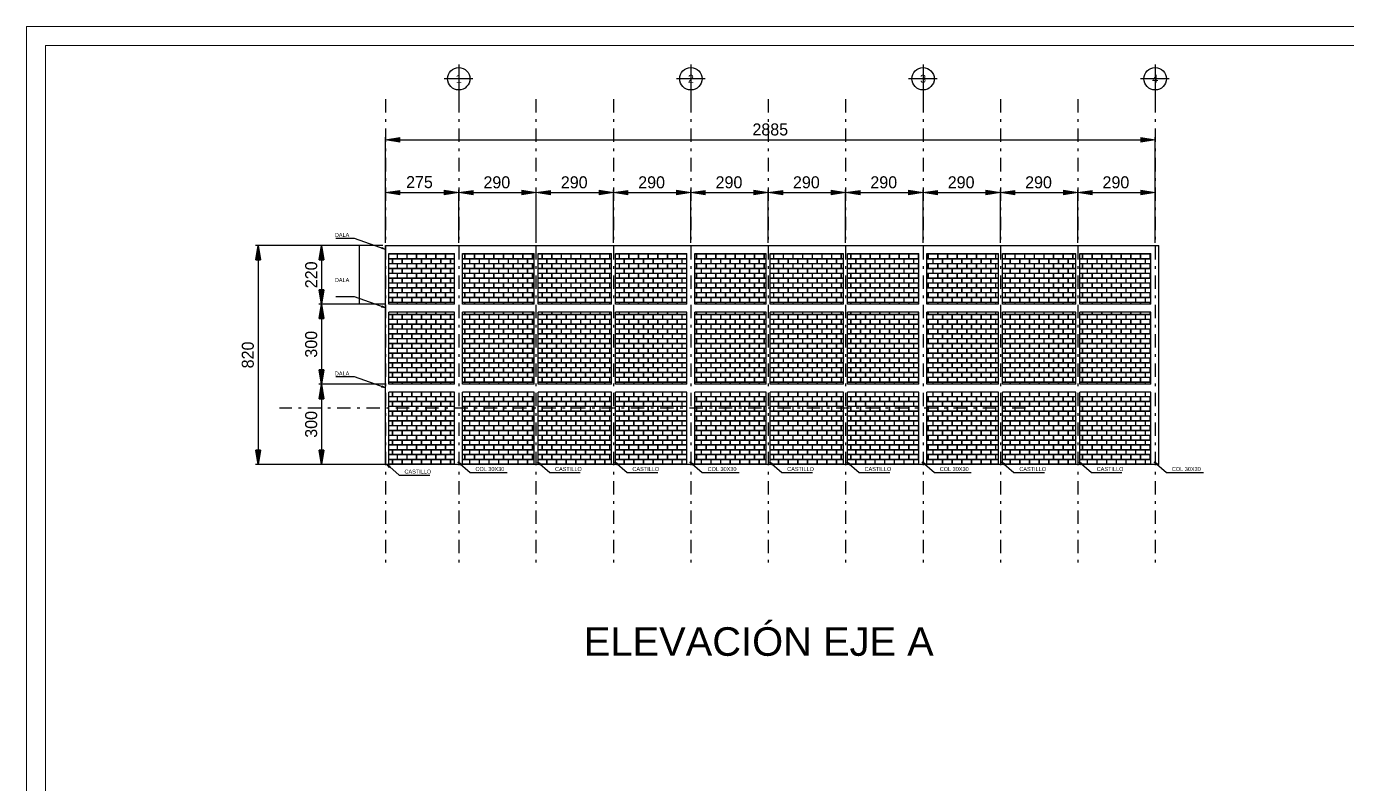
# Model space of a CAD drawing. Header units: millimetres. Extents: x 0 to 11971, y -30495 to 57.
# Drawn here: x 198.91 to 248.43, y 28.99 to 57.38 of the extents above; entities that cross this region are included whole.
import ezdxf
from ezdxf.enums import TextEntityAlignment as Align

# ---------------------------------------------------------------- set-up
doc = ezdxf.new("R2010")
doc.units = ezdxf.units.MM
doc.linetypes.add('DASHDOT', pattern=[1, 0.5, -0.25, 0, -0.25])
for name, color, linetype in [('6', 7, 'Continuous'), ('C', 11, 'Continuous'), ('EJES', 250, 'DASHDOT'), ('MEM', 7, 'Continuous'), ('Muro', 242, 'Continuous')]:
    doc.layers.add(name, color=color, linetype=linetype)
doc.styles.add('LEROY', font='stylu.ttf')
doc.styles.add('SWISS', font='SAS_____.pfb')
doc.dimstyles.new('LEROY', dxfattribs={"dimtxt": 0.15, "dimasz": 0.18, "dimexe": 0.1, "dimexo": 0.1, "dimgap": 0.05, "dimtad": 1, "dimdec": 0, "dimlfac": 100, "dimzin": 0, "dimdsep": 46, "dimtxsty": 'LEROY', "dimblk1": 'FLECHA', "dimblk2": 'FLECHA', "dimsah": 1, "dimcen": 0.2, "dimclrd": 256, "dimclre": 256, "dimclrt": 5, "dimadec": 0, "dimazin": 0, "dimtfac": 0.5, "dimtdec": 0, "dimtix": 1, "dimtofl": 0, "dimtmove": 0, "dimatfit": 3, "dimldrblk": 'FLECHA', "dimfxl": 1, "dimtolj": 1, "dimtzin": 0, "dimarcsym": 0})
doc.dimstyles.new('LEROY_CONC', dxfattribs={"dimtxt": 0.15, "dimasz": 0.15, "dimexe": 0.08, "dimexo": 0.08, "dimgap": 0.05, "dimtad": 1, "dimdec": 0, "dimlfac": 20, "dimzin": 0, "dimdsep": 46, "dimtxsty": 'LEROY', "dimblk1": 'FLECHA', "dimblk2": 'FLECHA', "dimsah": 1, "dimcen": 0.2, "dimclrd": 256, "dimclre": 256, "dimclrt": 5, "dimadec": 0, "dimazin": 0, "dimtfac": 0.5, "dimtdec": 0, "dimtix": 1, "dimtofl": 0, "dimtmove": 0, "dimatfit": 3, "dimldrblk": 'FLECHA', "dimfxl": 1, "dimtolj": 1, "dimtzin": 0, "dimarcsym": 0})
pattern_1 = [(0, (-51.21466, 82.50046), (0.180848, 0.180848), [0.35321875, -0.00847725]), (0, (-51.3955, 82.50894), (0.180848, 0.180848), [0.35321875, -0.00847725]), (90, (-51.21466, 82.50046), (-0.180848, 0.180848), [-0.18932525, 0.17237075]), (90, (-51.22314, 82.50046), (-0.180848, 0.180848), [-0.18932525, 0.17237075])]
pattern_2 = [(0, (-51.21466, 81.50046), (0.180848, 0.180848), [0.35321875, -0.00847725]), (0, (-51.3955, 81.50894), (0.180848, 0.180848), [0.35321875, -0.00847725]), (90, (-51.21466, 81.50046), (-0.180848, 0.180848), [-0.18932525, 0.17237075]), (90, (-51.22314, 81.50046), (-0.180848, 0.180848), [-0.18932525, 0.17237075])]

# ---------------------------------------------------------------- blocks, each defined once
blk = doc.blocks.new('FLECHA')
at = {"linetype": 'Continuous'}
blk.add_hatch(color=5, dxfattribs=at).paths.add_polyline_path([(0, 0), (-1, 0.162), (-1, -0.157)])
at = {"color": 5, "linetype": 'Continuous'}
blk.add_line((-1, 0.162), (-1, -0.157), dxfattribs=at)
blk.add_lwpolyline([(-1, 0.162), (0, 0), (-1, -0.157)], dxfattribs=at)
blk = doc.blocks.new('*D106')
at = {"layer": 'C', "lineweight": -2, "transparency": 16777216}
for p, q in [((238.315, 49.282), (238.315, 51.26)), ((238.855, 51.16), (240.675, 51.16)), ((241.215, 49.282), (241.215, 51.26))]:
    blk.add_line(p, q, dxfattribs=at)
at = {"layer": 'Defpoints', "color": 0, "transparency": 16777216}
for p in [(241.215, 51.16), (238.315, 49.182), (241.215, 49.182)]:
    blk.add_point(p, dxfattribs=at)
at = {"layer": 'C', "lineweight": -2, "transparency": 16777216, "xscale": 0.54, "yscale": 0.54, "zscale": 0.54, "rotation": 180}
blk.add_blockref('FLECHA', (238.315, 51.16), dxfattribs=at)
at = {"layer": 'C', "lineweight": -2, "transparency": 16777216, "xscale": 0.54, "yscale": 0.54, "zscale": 0.54}
blk.add_blockref('FLECHA', (241.215, 51.16), dxfattribs=at)
at = {"layer": 'C', "color": 7, "transparency": 16777216, "insert": (239.743, 51.544), "char_height": 0.45, "attachment_point": 5, "style": 'LEROY'}
blk.add_mtext('\\A1;290', dxfattribs=at)
blk = doc.blocks.new('*D107')
at = {"layer": 'C', "lineweight": -2, "transparency": 16777216}
for p, q in [((235.415, 49.282), (235.415, 51.26)), ((235.955, 51.16), (237.775, 51.16)), ((238.315, 49.282), (238.315, 51.26))]:
    blk.add_line(p, q, dxfattribs=at)
at = {"layer": 'Defpoints', "color": 0, "transparency": 16777216}
for p in [(238.315, 51.16), (235.415, 49.182), (238.315, 49.182)]:
    blk.add_point(p, dxfattribs=at)
at = {"layer": 'C', "lineweight": -2, "transparency": 16777216, "xscale": 0.54, "yscale": 0.54, "zscale": 0.54, "rotation": 180}
blk.add_blockref('FLECHA', (235.415, 51.16), dxfattribs=at)
at = {"layer": 'C', "lineweight": -2, "transparency": 16777216, "xscale": 0.54, "yscale": 0.54, "zscale": 0.54}
blk.add_blockref('FLECHA', (238.315, 51.16), dxfattribs=at)
at = {"layer": 'C', "color": 7, "transparency": 16777216, "insert": (236.843, 51.544), "char_height": 0.45, "attachment_point": 5, "style": 'LEROY'}
blk.add_mtext('\\A1;290', dxfattribs=at)
blk = doc.blocks.new('*D108')
at = {"layer": 'C', "lineweight": -2, "transparency": 16777216}
for p, q in [((232.515, 49.282), (232.515, 51.26)), ((233.055, 51.16), (234.875, 51.16)), ((235.415, 49.282), (235.415, 51.26))]:
    blk.add_line(p, q, dxfattribs=at)
at = {"layer": 'Defpoints', "color": 0, "transparency": 16777216}
for p in [(235.415, 51.16), (232.515, 49.182), (235.415, 49.182)]:
    blk.add_point(p, dxfattribs=at)
at = {"layer": 'C', "lineweight": -2, "transparency": 16777216, "xscale": 0.54, "yscale": 0.54, "zscale": 0.54, "rotation": 180}
blk.add_blockref('FLECHA', (232.515, 51.16), dxfattribs=at)
at = {"layer": 'C', "lineweight": -2, "transparency": 16777216, "xscale": 0.54, "yscale": 0.54, "zscale": 0.54}
blk.add_blockref('FLECHA', (235.415, 51.16), dxfattribs=at)
at = {"layer": 'C', "color": 7, "transparency": 16777216, "insert": (233.943, 51.544), "char_height": 0.45, "attachment_point": 5, "style": 'LEROY'}
blk.add_mtext('\\A1;290', dxfattribs=at)
blk = doc.blocks.new('*D109')
at = {"layer": 'C', "lineweight": -2, "transparency": 16777216}
for p, q in [((229.615, 49.282), (229.615, 51.26)), ((230.155, 51.16), (231.975, 51.16)), ((232.515, 49.282), (232.515, 51.26))]:
    blk.add_line(p, q, dxfattribs=at)
at = {"layer": 'Defpoints', "color": 0, "transparency": 16777216}
for p in [(232.515, 51.16), (229.615, 49.182), (232.515, 49.182)]:
    blk.add_point(p, dxfattribs=at)
at = {"layer": 'C', "lineweight": -2, "transparency": 16777216, "xscale": 0.54, "yscale": 0.54, "zscale": 0.54, "rotation": 180}
blk.add_blockref('FLECHA', (229.615, 51.16), dxfattribs=at)
at = {"layer": 'C', "lineweight": -2, "transparency": 16777216, "xscale": 0.54, "yscale": 0.54, "zscale": 0.54}
blk.add_blockref('FLECHA', (232.515, 51.16), dxfattribs=at)
at = {"layer": 'C', "color": 7, "transparency": 16777216, "insert": (231.043, 51.544), "char_height": 0.45, "attachment_point": 5, "style": 'LEROY'}
blk.add_mtext('\\A1;290', dxfattribs=at)
blk = doc.blocks.new('*D110')
at = {"layer": 'C', "lineweight": -2, "transparency": 16777216}
for p, q in [((226.715, 49.282), (226.715, 51.26)), ((227.255, 51.16), (229.075, 51.16)), ((229.615, 49.282), (229.615, 51.26))]:
    blk.add_line(p, q, dxfattribs=at)
at = {"layer": 'Defpoints', "color": 0, "transparency": 16777216}
for p in [(229.615, 51.16), (226.715, 49.182), (229.615, 49.182)]:
    blk.add_point(p, dxfattribs=at)
at = {"layer": 'C', "lineweight": -2, "transparency": 16777216, "xscale": 0.54, "yscale": 0.54, "zscale": 0.54, "rotation": 180}
blk.add_blockref('FLECHA', (226.715, 51.16), dxfattribs=at)
at = {"layer": 'C', "lineweight": -2, "transparency": 16777216, "xscale": 0.54, "yscale": 0.54, "zscale": 0.54}
blk.add_blockref('FLECHA', (229.615, 51.16), dxfattribs=at)
at = {"layer": 'C', "color": 7, "transparency": 16777216, "insert": (228.143, 51.544), "char_height": 0.45, "attachment_point": 5, "style": 'LEROY'}
blk.add_mtext('\\A1;290', dxfattribs=at)
blk = doc.blocks.new('*D111')
at = {"layer": 'C', "lineweight": -2, "transparency": 16777216}
for p, q in [((223.815, 49.282), (223.815, 51.26)), ((224.355, 51.16), (226.175, 51.16)), ((226.715, 49.282), (226.715, 51.26))]:
    blk.add_line(p, q, dxfattribs=at)
at = {"layer": 'Defpoints', "color": 0, "transparency": 16777216}
for p in [(226.715, 51.16), (223.815, 49.182), (226.715, 49.182)]:
    blk.add_point(p, dxfattribs=at)
at = {"layer": 'C', "lineweight": -2, "transparency": 16777216, "xscale": 0.54, "yscale": 0.54, "zscale": 0.54, "rotation": 180}
blk.add_blockref('FLECHA', (223.815, 51.16), dxfattribs=at)
at = {"layer": 'C', "lineweight": -2, "transparency": 16777216, "xscale": 0.54, "yscale": 0.54, "zscale": 0.54}
blk.add_blockref('FLECHA', (226.715, 51.16), dxfattribs=at)
at = {"layer": 'C', "color": 7, "transparency": 16777216, "insert": (225.243, 51.544), "char_height": 0.45, "attachment_point": 5, "style": 'LEROY'}
blk.add_mtext('\\A1;290', dxfattribs=at)
blk = doc.blocks.new('*D112')
at = {"layer": 'C', "lineweight": -2, "transparency": 16777216}
for p, q in [((220.915, 49.282), (220.915, 51.26)), ((221.455, 51.16), (223.275, 51.16)), ((223.815, 49.282), (223.815, 51.26))]:
    blk.add_line(p, q, dxfattribs=at)
at = {"layer": 'Defpoints', "color": 0, "transparency": 16777216}
for p in [(223.815, 51.16), (220.915, 49.182), (223.815, 49.182)]:
    blk.add_point(p, dxfattribs=at)
at = {"layer": 'C', "lineweight": -2, "transparency": 16777216, "xscale": 0.54, "yscale": 0.54, "zscale": 0.54, "rotation": 180}
blk.add_blockref('FLECHA', (220.915, 51.16), dxfattribs=at)
at = {"layer": 'C', "lineweight": -2, "transparency": 16777216, "xscale": 0.54, "yscale": 0.54, "zscale": 0.54}
blk.add_blockref('FLECHA', (223.815, 51.16), dxfattribs=at)
at = {"layer": 'C', "color": 7, "transparency": 16777216, "insert": (222.343, 51.544), "char_height": 0.45, "attachment_point": 5, "style": 'LEROY'}
blk.add_mtext('\\A1;290', dxfattribs=at)
blk = doc.blocks.new('*D113')
at = {"layer": 'C', "lineweight": -2, "transparency": 16777216}
for p, q in [((218.015, 49.282), (218.015, 51.26)), ((218.555, 51.16), (220.375, 51.16)), ((220.915, 49.282), (220.915, 51.26))]:
    blk.add_line(p, q, dxfattribs=at)
at = {"layer": 'Defpoints', "color": 0, "transparency": 16777216}
for p in [(220.915, 51.16), (218.015, 49.182), (220.915, 49.182)]:
    blk.add_point(p, dxfattribs=at)
at = {"layer": 'C', "lineweight": -2, "transparency": 16777216, "xscale": 0.54, "yscale": 0.54, "zscale": 0.54, "rotation": 180}
blk.add_blockref('FLECHA', (218.015, 51.16), dxfattribs=at)
at = {"layer": 'C', "lineweight": -2, "transparency": 16777216, "xscale": 0.54, "yscale": 0.54, "zscale": 0.54}
blk.add_blockref('FLECHA', (220.915, 51.16), dxfattribs=at)
at = {"layer": 'C', "color": 7, "transparency": 16777216, "insert": (219.443, 51.544), "char_height": 0.45, "attachment_point": 5, "style": 'LEROY'}
blk.add_mtext('\\A1;290', dxfattribs=at)
blk = doc.blocks.new('*D114')
at = {"layer": 'C', "lineweight": -2, "transparency": 16777216}
for p, q in [((215.115, 49.282), (215.115, 51.26)), ((215.655, 51.16), (217.475, 51.16)), ((218.015, 49.282), (218.015, 51.26))]:
    blk.add_line(p, q, dxfattribs=at)
at = {"layer": 'Defpoints', "color": 0, "transparency": 16777216}
for p in [(218.015, 51.16), (215.115, 49.182), (218.015, 49.182)]:
    blk.add_point(p, dxfattribs=at)
at = {"layer": 'C', "lineweight": -2, "transparency": 16777216, "xscale": 0.54, "yscale": 0.54, "zscale": 0.54, "rotation": 180}
blk.add_blockref('FLECHA', (215.115, 51.16), dxfattribs=at)
at = {"layer": 'C', "lineweight": -2, "transparency": 16777216, "xscale": 0.54, "yscale": 0.54, "zscale": 0.54}
blk.add_blockref('FLECHA', (218.015, 51.16), dxfattribs=at)
at = {"layer": 'C', "color": 7, "transparency": 16777216, "insert": (216.543, 51.544), "char_height": 0.45, "attachment_point": 5, "style": 'LEROY'}
blk.add_mtext('\\A1;290', dxfattribs=at)
blk = doc.blocks.new('*D115')
at = {"layer": 'C', "lineweight": -2, "transparency": 16777216}
for p, q in [((212.365, 49.282), (212.365, 51.26)), ((212.905, 51.16), (214.575, 51.16)), ((215.115, 49.659), (215.115, 51.26))]:
    blk.add_line(p, q, dxfattribs=at)
at = {"layer": 'Defpoints', "color": 0, "transparency": 16777216}
for p in [(215.115, 51.16), (215.115, 49.559), (212.365, 49.182)]:
    blk.add_point(p, dxfattribs=at)
at = {"layer": 'C', "lineweight": -2, "transparency": 16777216, "xscale": 0.54, "yscale": 0.54, "zscale": 0.54, "rotation": 180}
blk.add_blockref('FLECHA', (212.365, 51.16), dxfattribs=at)
at = {"layer": 'C', "lineweight": -2, "transparency": 16777216, "xscale": 0.54, "yscale": 0.54, "zscale": 0.54}
blk.add_blockref('FLECHA', (215.115, 51.16), dxfattribs=at)
at = {"layer": 'C', "color": 7, "transparency": 16777216, "insert": (213.643, 51.551), "char_height": 0.45, "attachment_point": 5, "style": 'LEROY'}
blk.add_mtext('\\A1;275', dxfattribs=at)
blk = doc.blocks.new('*D116')
at = {"layer": 'C', "lineweight": -2, "transparency": 16777216}
for p, q in [((212.365, 51.26), (212.365, 53.238)), ((212.905, 53.138), (240.675, 53.138)), ((241.215, 51.26), (241.215, 53.238))]:
    blk.add_line(p, q, dxfattribs=at)
at = {"layer": 'Defpoints', "color": 0, "transparency": 16777216}
for p in [(241.215, 53.138), (212.365, 51.16), (241.215, 51.16)]:
    blk.add_point(p, dxfattribs=at)
at = {"layer": 'C', "lineweight": -2, "transparency": 16777216, "xscale": 0.54, "yscale": 0.54, "zscale": 0.54, "rotation": 180}
blk.add_blockref('FLECHA', (212.365, 53.138), dxfattribs=at)
at = {"layer": 'C', "lineweight": -2, "transparency": 16777216, "xscale": 0.54, "yscale": 0.54, "zscale": 0.54}
blk.add_blockref('FLECHA', (241.215, 53.138), dxfattribs=at)
at = {"layer": 'C', "color": 7, "transparency": 16777216, "insert": (226.79, 53.523), "char_height": 0.45, "attachment_point": 5, "style": 'LEROY'}
blk.add_mtext('\\A1;2885', dxfattribs=at)
blk = doc.blocks.new('EJE-VERT')
at = {"color": 15, "linetype": 'Continuous'}
for p, q in [((0, 2.163), (0, 0)), ((0.883, 1.28), (-0.909, 1.28))]:
    blk.add_line(p, q, dxfattribs=at)
blk.add_circle((0, 1.28), 0.7, dxfattribs=at)
at = {"color": 242, "style": 'LEROY'}
blk.add_attdef('EJE', text='', height=0.5, dxfattribs=at).set_placement((0, 1.28), align=Align.MIDDLE)
blk = doc.blocks.new('*D117')
at = {"layer": 'C', "lineweight": -2, "transparency": 16777216}
for p, q in [((212.349, 43.982), (209.872, 43.982)), ((209.972, 43.442), (209.972, 41.522)), ((212.348, 40.982), (209.872, 40.982))]:
    blk.add_line(p, q, dxfattribs=at)
at = {"layer": 'Defpoints', "color": 0, "transparency": 16777216}
for p in [(212.449, 43.982), (209.972, 40.982), (212.448, 40.982)]:
    blk.add_point(p, dxfattribs=at)
at = {"layer": 'C', "lineweight": -2, "transparency": 16777216, "xscale": 0.54, "yscale": 0.54, "zscale": 0.54}
for p, rotation in [((209.972, 43.982), 90), ((209.972, 40.982), 270)]:
    blk.add_blockref('FLECHA', p, dxfattribs=dict(at, rotation=rotation))
at = {"layer": 'C', "color": 7, "transparency": 16777216, "insert": (209.587, 42.482), "char_height": 0.45, "attachment_point": 5, "rotation": 90, "style": 'LEROY'}
blk.add_mtext('\\A1;300', dxfattribs=at)
blk = doc.blocks.new('*D118')
at = {"layer": 'C', "lineweight": -2, "transparency": 16777216}
for p, q in [((212.349, 46.982), (209.872, 46.982)), ((209.972, 46.442), (209.972, 44.522)), ((212.348, 43.982), (209.872, 43.982))]:
    blk.add_line(p, q, dxfattribs=at)
at = {"layer": 'Defpoints', "color": 0, "transparency": 16777216}
for p in [(212.449, 46.982), (209.972, 43.982), (212.448, 43.982)]:
    blk.add_point(p, dxfattribs=at)
at = {"layer": 'C', "lineweight": -2, "transparency": 16777216, "xscale": 0.54, "yscale": 0.54, "zscale": 0.54}
for p, rotation in [((209.972, 46.982), 90), ((209.972, 43.982), 270)]:
    blk.add_blockref('FLECHA', p, dxfattribs=dict(at, rotation=rotation))
at = {"layer": 'C', "color": 7, "transparency": 16777216, "insert": (209.587, 45.482), "char_height": 0.45, "attachment_point": 5, "rotation": 90, "style": 'LEROY'}
blk.add_mtext('\\A1;300', dxfattribs=at)
blk = doc.blocks.new('*D119')
at = {"layer": 'C', "lineweight": -2, "transparency": 16777216}
for p, q in [((212.265, 49.182), (209.872, 49.182)), ((209.972, 48.642), (209.972, 47.522)), ((212.348, 46.982), (209.872, 46.982))]:
    blk.add_line(p, q, dxfattribs=at)
at = {"layer": 'Defpoints', "color": 0, "transparency": 16777216}
for p in [(212.365, 49.182), (209.972, 46.982), (212.448, 46.982)]:
    blk.add_point(p, dxfattribs=at)
at = {"layer": 'C', "lineweight": -2, "transparency": 16777216, "xscale": 0.54, "yscale": 0.54, "zscale": 0.54}
for p, rotation in [((209.972, 49.182), 90), ((209.972, 46.982), 270)]:
    blk.add_blockref('FLECHA', p, dxfattribs=dict(at, rotation=rotation))
at = {"layer": 'C', "color": 7, "transparency": 16777216, "insert": (209.589, 48.082), "char_height": 0.45, "attachment_point": 5, "rotation": 90, "style": 'LEROY'}
blk.add_mtext('\\A1;220', dxfattribs=at)
blk = doc.blocks.new('*D120')
at = {"layer": 'C', "lineweight": -2, "transparency": 16777216}
for p, q in [((209.872, 49.182), (207.496, 49.182)), ((207.596, 48.642), (207.596, 41.522)), ((209.972, 40.982), (207.496, 40.982))]:
    blk.add_line(p, q, dxfattribs=at)
at = {"layer": 'Defpoints', "color": 0, "transparency": 16777216}
for p in [(209.972, 49.182), (207.596, 40.982), (210.072, 40.982)]:
    blk.add_point(p, dxfattribs=at)
at = {"layer": 'C', "lineweight": -2, "transparency": 16777216, "xscale": 0.54, "yscale": 0.54, "zscale": 0.54}
for p, rotation in [((207.596, 49.182), 90), ((207.596, 40.982), 270)]:
    blk.add_blockref('FLECHA', p, dxfattribs=dict(at, rotation=rotation))
at = {"layer": 'C', "color": 7, "transparency": 16777216, "insert": (207.212, 45.082), "char_height": 0.45, "attachment_point": 5, "rotation": 90, "style": 'LEROY'}
blk.add_mtext('\\A1;820', dxfattribs=at)

msp = doc.modelspace()

# ---------------------------------------------------------------- hatches: boundary and pattern name
at = {"layer": 'Muro'}
h = msp.add_hatch(dxfattribs=at)
h.set_pattern_fill('AR-B816C', color=256, scale=0.00089)
h.set_pattern_definition(pattern_1)
h.paths.add_polyline_path([(212.4978, 48.8824), (212.4978, 46.9824), (214.9578, 46.9824), (214.9578, 48.8824)])
h = msp.add_hatch(dxfattribs=at)
h.set_pattern_fill('AR-B816C', color=256, scale=0.00089)
h.set_pattern_definition(pattern_1)
h.paths.add_polyline_path([(215.2578, 48.8824), (215.2578, 46.9824), (217.9404, 46.9824), (217.9404, 48.8824)])
h = msp.add_hatch(dxfattribs=at)
h.set_pattern_fill('AR-B816C', color=256, scale=0.00089)
h.set_pattern_definition(pattern_1)
h.paths.add_polyline_path([(220.8404, 48.8824), (218.0904, 48.8824), (218.0904, 46.9824), (220.8404, 46.9824)])
h = msp.add_hatch(dxfattribs=at)
h.set_pattern_fill('AR-B816C', color=256, scale=0.00089)
h.set_pattern_definition(pattern_1)
h.paths.add_polyline_path([(223.6578, 48.8824), (220.9904, 48.8824), (220.9904, 46.9824), (223.6578, 46.9824)])
h = msp.add_hatch(dxfattribs=at)
h.set_pattern_fill('AR-B816C', color=256, scale=0.00089)
h.set_pattern_definition(pattern_1)
h.paths.add_polyline_path([(226.6404, 48.8824), (223.9578, 48.8824), (223.9578, 46.9824), (226.6404, 46.9824)])
h = msp.add_hatch(dxfattribs=at)
h.set_pattern_fill('AR-B816C', color=256, scale=0.00089)
h.set_pattern_definition(pattern_1)
h.paths.add_polyline_path([(229.5404, 48.8824), (226.7904, 48.8824), (226.7904, 46.9824), (229.5404, 46.9824)])
h = msp.add_hatch(dxfattribs=at)
h.set_pattern_fill('AR-B816C', color=256, scale=0.00089)
h.set_pattern_definition(pattern_1)
h.paths.add_polyline_path([(232.3578, 48.8824), (229.6904, 48.8824), (229.6904, 46.9824), (232.3578, 46.9824)])
h = msp.add_hatch(dxfattribs=at)
h.set_pattern_fill('AR-B816C', color=256, scale=0.00089)
h.set_pattern_definition(pattern_1)
h.paths.add_polyline_path([(235.3404, 48.8824), (232.6578, 48.8824), (232.6578, 46.9824), (235.3404, 46.9824)])
h = msp.add_hatch(dxfattribs=at)
h.set_pattern_fill('AR-B816C', color=256, scale=0.00089)
h.set_pattern_definition(pattern_1)
h.paths.add_polyline_path([(238.2404, 48.8824), (235.4904, 48.8824), (235.4904, 46.9824), (238.2404, 46.9824)])
h = msp.add_hatch(dxfattribs=at)
h.set_pattern_fill('AR-B816C', color=256, scale=0.00089)
h.set_pattern_definition(pattern_1)
h.paths.add_polyline_path([(238.3904, 48.8824), (238.3904, 46.9824), (241.0578, 46.9824), (241.0578, 48.8824)])
h = msp.add_hatch(dxfattribs=at)
h.set_pattern_fill('AR-B816C', color=256, scale=0.00089)
h.set_pattern_definition(pattern_2)
h.paths.add_polyline_path([(212.4978, 43.9824), (214.9578, 43.9824), (214.9578, 46.6824), (212.4978, 46.6824)])
h = msp.add_hatch(dxfattribs=at)
h.set_pattern_fill('AR-B816C', color=256, scale=0.00089)
h.set_pattern_definition(pattern_2)
h.paths.add_polyline_path([(217.9404, 46.6824), (215.2578, 46.6824), (215.2578, 43.9824), (217.9404, 43.9824)])
h = msp.add_hatch(dxfattribs=at)
h.set_pattern_fill('AR-B816C', color=256, scale=0.00089)
h.set_pattern_definition(pattern_2)
h.paths.add_polyline_path([(220.8404, 46.6824), (218.0904, 46.6824), (218.0904, 43.9824), (220.8404, 43.9824)])
h = msp.add_hatch(dxfattribs=at)
h.set_pattern_fill('AR-B816C', color=256, scale=0.00089)
h.set_pattern_definition(pattern_2)
h.paths.add_polyline_path([(223.6578, 46.6824), (220.9904, 46.6824), (220.9904, 43.9824), (223.6578, 43.9824)])
h = msp.add_hatch(dxfattribs=at)
h.set_pattern_fill('AR-B816C', color=256, scale=0.00089)
h.set_pattern_definition(pattern_2)
h.paths.add_polyline_path([(226.6404, 43.9824), (226.6404, 46.6824), (223.9578, 46.6824), (223.9578, 43.9824)])
h = msp.add_hatch(dxfattribs=at)
h.set_pattern_fill('AR-B816C', color=256, scale=0.00089)
h.set_pattern_definition(pattern_2)
h.paths.add_polyline_path([(229.5404, 43.9824), (229.5404, 46.6824), (226.7904, 46.6824), (226.7904, 43.9824)])
h = msp.add_hatch(dxfattribs=at)
h.set_pattern_fill('AR-B816C', color=256, scale=0.00089)
h.set_pattern_definition(pattern_2)
h.paths.add_polyline_path([(229.6904, 43.9824), (232.3578, 43.9824), (232.3578, 46.6824), (229.6904, 46.6824)])
h = msp.add_hatch(dxfattribs=at)
h.set_pattern_fill('AR-B816C', color=256, scale=0.00089)
h.set_pattern_definition(pattern_2)
h.paths.add_polyline_path([(235.3404, 43.9824), (235.3404, 46.6824), (232.6578, 46.6824), (232.6578, 43.9824)])
h = msp.add_hatch(dxfattribs=at)
h.set_pattern_fill('AR-B816C', color=256, scale=0.00089)
h.set_pattern_definition(pattern_2)
h.paths.add_polyline_path([(238.2404, 43.9824), (238.2404, 46.6824), (235.4904, 46.6824), (235.4904, 43.9824)])
h = msp.add_hatch(dxfattribs=at)
h.set_pattern_fill('AR-B816C', color=256, scale=0.00089)
h.set_pattern_definition(pattern_2)
h.paths.add_polyline_path([(241.0578, 43.9824), (241.0578, 46.6824), (238.3904, 46.6824), (238.3904, 43.9824)])
h = msp.add_hatch(dxfattribs=at)
h.set_pattern_fill('AR-B816C', color=256, scale=0.00089)
h.set_pattern_definition(pattern_2)
h.paths.add_polyline_path([(212.4978, 43.6824), (212.4978, 40.9824), (214.9578, 40.9824), (214.9578, 43.6824)])
h = msp.add_hatch(dxfattribs=at)
h.set_pattern_fill('AR-B816C', color=256, scale=0.00089)
h.set_pattern_definition(pattern_2)
h.paths.add_polyline_path([(215.2578, 43.6824), (215.2578, 40.9824), (217.9404, 40.9824), (217.9404, 43.6824)])
h = msp.add_hatch(dxfattribs=at)
h.set_pattern_fill('AR-B816C', color=256, scale=0.00089)
h.set_pattern_definition(pattern_2)
h.paths.add_polyline_path([(218.0904, 43.6824), (218.0904, 40.9824), (220.8404, 40.9824), (220.8404, 43.6824)])
h = msp.add_hatch(dxfattribs=at)
h.set_pattern_fill('AR-B816C', color=256, scale=0.00089)
h.set_pattern_definition(pattern_2)
h.paths.add_polyline_path([(220.9904, 40.9824), (223.6578, 40.9824), (223.6578, 43.6824), (220.9904, 43.6824)])
h = msp.add_hatch(dxfattribs=at)
h.set_pattern_fill('AR-B816C', color=256, scale=0.00089)
h.set_pattern_definition(pattern_2)
h.paths.add_polyline_path([(226.6404, 43.6824), (223.9578, 43.6824), (223.9578, 40.9824), (226.6404, 40.9824)])
h = msp.add_hatch(dxfattribs=at)
h.set_pattern_fill('AR-B816C', color=256, scale=0.00089)
h.set_pattern_definition(pattern_2)
h.paths.add_polyline_path([(226.7904, 43.6824), (226.7904, 40.9824), (229.5404, 40.9824), (229.5404, 43.6824)])
h = msp.add_hatch(dxfattribs=at)
h.set_pattern_fill('AR-B816C', color=256, scale=0.00089)
h.set_pattern_definition(pattern_2)
h.paths.add_polyline_path([(229.6904, 40.9824), (232.3578, 40.9824), (232.3578, 43.6824), (229.6904, 43.6824)])
h = msp.add_hatch(dxfattribs=at)
h.set_pattern_fill('AR-B816C', color=256, scale=0.00089)
h.set_pattern_definition(pattern_2)
h.paths.add_polyline_path([(235.3404, 43.6824), (232.6578, 43.6824), (232.6578, 40.9824), (235.3404, 40.9824)])
h = msp.add_hatch(dxfattribs=at)
h.set_pattern_fill('AR-B816C', color=256, scale=0.00089)
h.set_pattern_definition(pattern_2)
h.paths.add_polyline_path([(235.4904, 40.9824), (238.2404, 40.9824), (238.2404, 43.6824), (235.4904, 43.6824)])
h = msp.add_hatch(dxfattribs=at)
h.set_pattern_fill('AR-B816C', color=256, scale=0.00089)
h.set_pattern_definition(pattern_2)
h.paths.add_polyline_path([(238.3904, 40.9824), (241.0578, 40.9824), (241.0578, 43.6824), (238.3904, 43.6824)])

# ---------------------------------------------------------------- linework, layer by layer
msp.add_line((211.3902, 46.9824), (211.3902, 49.1824))
at = {"layer": '6', "lineweight": 0}
for points in [[(198.914, 57.3838), (284.2738, 57.3838), (284.2738, 0), (198.914, 0)], [(199.6233, 56.6745), (283.5645, 56.6745), (283.5645, 0.7093), (199.6233, 0.7093)]]:
    msp.add_lwpolyline(points, close=True, dxfattribs=at)
at = {"layer": 'EJES'}
for p, q in [((212.3654, 54.658), (212.3654, 37.1637)), ((215.1154, 54.658), (215.1154, 37.1637)), ((218.0078, 54.658), (218.0078, 37.1637)), ((220.9154, 54.658), (220.9154, 37.1637)), ((223.8154, 54.658), (223.8154, 37.1637)), ((226.7154, 54.658), (226.7154, 37.1637)), ((229.6154, 54.658), (229.6154, 37.1637)), ((232.5154, 54.658), (232.5154, 37.1637)), ((235.4154, 54.658), (235.4154, 37.1637)), ((238.3154, 54.658), (238.3154, 37.1637)), ((241.2154, 54.658), (241.2154, 37.1637)), ((236.3599, 43.0954), (208.3978, 43.0954))]:
    msp.add_line(p, q, dxfattribs=at)
at = {"layer": 'Muro'}
for p, q in [((212.3654, 40.9824), (212.3654, 49.1824)), ((212.3654, 49.1824), (241.3578, 49.1824)), ((241.3578, 40.9824), (241.3578, 49.1824)), ((212.4978, 48.8824), (214.9578, 48.8824)), ((212.4978, 46.9824), (212.4978, 48.8824)), ((214.9578, 46.9824), (214.9578, 48.8824)), ((215.2578, 46.9824), (215.2578, 48.8824)), ((215.2578, 48.8824), (217.9404, 48.8824)), ((217.9404, 46.9824), (217.9404, 48.8824)), ((218.0904, 48.8824), (220.8404, 48.8824)), ((218.0904, 46.9824), (218.0904, 48.8824)), ((220.8404, 46.9824), (220.8404, 48.8824)), ((220.9904, 48.8824), (223.6578, 48.8824)), ((220.9904, 46.9824), (220.9904, 48.8824)), ((223.6578, 46.9824), (223.6578, 48.8824)), ((223.9578, 48.8824), (226.6404, 48.8824)), ((223.9578, 46.9824), (223.9578, 48.8824)), ((226.6404, 46.9824), (226.6404, 48.8824)), ((226.7904, 48.8824), (229.5404, 48.8824)), ((226.7904, 46.9824), (226.7904, 48.8824)), ((229.5404, 46.9824), (229.5404, 48.8824)), ((229.6904, 48.8824), (232.3578, 48.8824)), ((229.6904, 46.9824), (229.6904, 48.8824)), ((232.3578, 46.9824), (232.3578, 48.8824)), ((232.6578, 48.8824), (235.3404, 48.8824)), ((232.6578, 46.9824), (232.6578, 48.8824)), ((235.3404, 46.9824), (235.3404, 48.8824)), ((235.4904, 48.8824), (238.2404, 48.8824)), ((235.4904, 46.9824), (235.4904, 48.8824)), ((238.2404, 46.9824), (238.2404, 48.8824)), ((238.3904, 48.8824), (241.0578, 48.8824)), ((238.3904, 46.9824), (238.3904, 48.8824)), ((241.0578, 46.9824), (241.0578, 48.8824)), ((214.9578, 46.9824), (212.4978, 46.9824)), ((214.9578, 46.6824), (212.4978, 46.6824)), ((212.4978, 43.9824), (212.4978, 46.6824)), ((214.9578, 43.9824), (214.9578, 46.6824)), ((217.9404, 46.9824), (215.2578, 46.9824)), ((215.2578, 43.9824), (215.2578, 46.6824)), ((217.9404, 46.6824), (215.2578, 46.6824)), ((217.9404, 43.9824), (217.9404, 46.6824)), ((220.8404, 46.9824), (218.0904, 46.9824)), ((218.0904, 43.9824), (218.0904, 46.6824)), ((220.8404, 46.6824), (218.0904, 46.6824)), ((220.8404, 43.9824), (220.8404, 46.6824)), ((223.6578, 46.9824), (220.9904, 46.9824)), ((220.9904, 43.9824), (220.9904, 46.6824)), ((223.6578, 46.6824), (220.9904, 46.6824)), ((223.6578, 43.9824), (223.6578, 46.6824)), ((226.6404, 46.9824), (223.9578, 46.9824)), ((223.9578, 43.9824), (223.9578, 46.6824)), ((226.6404, 46.6824), (223.9578, 46.6824)), ((226.6404, 43.9824), (226.6404, 46.6824)), ((229.5404, 46.9824), (226.7904, 46.9824)), ((226.7904, 43.9824), (226.7904, 46.6824)), ((229.5404, 46.6824), (226.7904, 46.6824)), ((229.5404, 43.9824), (229.5404, 46.6824)), ((232.3578, 46.9824), (229.6904, 46.9824)), ((229.6904, 43.9824), (229.6904, 46.6824)), ((232.3578, 46.6824), (229.6904, 46.6824)), ((232.3578, 43.9824), (232.3578, 46.6824)), ((235.3404, 46.9824), (232.6578, 46.9824)), ((232.6578, 43.9824), (232.6578, 46.6824)), ((235.3404, 46.6824), (232.6578, 46.6824)), ((235.3404, 43.9824), (235.3404, 46.6824)), ((238.2404, 46.9824), (235.4904, 46.9824)), ((235.4904, 43.9824), (235.4904, 46.6824)), ((238.2404, 46.6824), (235.4904, 46.6824)), ((238.2404, 43.9824), (238.2404, 46.6824)), ((241.0578, 46.9824), (238.3904, 46.9824)), ((241.0578, 46.6824), (238.3904, 46.6824)), ((238.3904, 43.9824), (238.3904, 46.6824)), ((241.0578, 43.9824), (241.0578, 46.6824)), ((214.9578, 43.9824), (212.4978, 43.9824)), ((212.4978, 40.9824), (212.4978, 43.6824)), ((214.9578, 43.6824), (212.4978, 43.6824)), ((214.9578, 40.9824), (214.9578, 43.6824)), ((217.9404, 43.9824), (215.2578, 43.9824)), ((215.2578, 40.9824), (215.2578, 43.6824)), ((217.9404, 43.6824), (215.2578, 43.6824)), ((217.9404, 40.9824), (217.9404, 43.6824)), ((220.8404, 43.9824), (218.0904, 43.9824)), ((218.0904, 40.9824), (218.0904, 43.6824)), ((220.8404, 43.6824), (218.0904, 43.6824)), ((220.8404, 40.9824), (220.8404, 43.6824)), ((223.6578, 43.9824), (220.9904, 43.9824)), ((220.9904, 40.9824), (220.9904, 43.6824)), ((223.6578, 43.6824), (220.9904, 43.6824)), ((223.6578, 40.9824), (223.6578, 43.6824)), ((226.6404, 43.9824), (223.9578, 43.9824)), ((223.9578, 40.9824), (223.9578, 43.6824)), ((226.6404, 43.6824), (223.9578, 43.6824)), ((226.6404, 40.9824), (226.6404, 43.6824)), ((229.5404, 43.9824), (226.7904, 43.9824)), ((226.7904, 40.9824), (226.7904, 43.6824)), ((229.5404, 43.6824), (226.7904, 43.6824)), ((229.5404, 40.9824), (229.5404, 43.6824)), ((232.3578, 43.9824), (229.6904, 43.9824)), ((229.6904, 40.9824), (229.6904, 43.6824)), ((232.3578, 43.6824), (229.6904, 43.6824)), ((232.3578, 40.9824), (232.3578, 43.6824)), ((235.3404, 43.9824), (232.6578, 43.9824)), ((232.6578, 40.9824), (232.6578, 43.6824)), ((235.3404, 43.6824), (232.6578, 43.6824)), ((235.3404, 40.9824), (235.3404, 43.6824)), ((238.2404, 43.9824), (235.4904, 43.9824)), ((235.4904, 40.9824), (235.4904, 43.6824)), ((238.2404, 43.6824), (235.4904, 43.6824)), ((238.2404, 40.9824), (238.2404, 43.6824)), ((241.0578, 43.9824), (238.3904, 43.9824)), ((241.0578, 43.6824), (238.3904, 43.6824)), ((238.3904, 40.9824), (238.3904, 43.6824)), ((241.0578, 40.9824), (241.0578, 43.6824)), ((241.3578, 40.9824), (212.3478, 40.9824))]:
    msp.add_line(p, q, dxfattribs=at)

# ---------------------------------------------------------------- block references
at = {"layer": 'EJES', "xscale": 0.599999999999909, "yscale": 0.599999999999909, "zscale": 0.599999999999909}
for p, values in [((215.1154, 54.658), {'EJE': '1'}), ((223.8154, 54.658), {'EJE': '2'}), ((232.5154, 54.658), {'EJE': '3'}), ((241.2154, 54.658), {'EJE': '4'})]:
    msp.add_blockref('EJE-VERT', p, dxfattribs=at).add_auto_attribs(values)

# ---------------------------------------------------------------- texts
at = {"layer": 'C', "char_height": 0.15, "width": 2.6345, "style": 'LEROY'}
for s, insert, attachment_point in [('{\\C5;DALA}', (211.0141, 49.5763), 6), ('{\\C5;DALA}', (211.0141, 47.8865), 6), ('{\\C5;DALA}', (211.0141, 44.3885), 6), ('{\\C5;CASTILLO}', (213.0817, 40.7131), 4), ('{\\C5;COL 30X30}', (215.7416, 40.8092), 4), ('{\\C5;CASTILLO}', (218.7242, 40.8092), 4), ('{\\C5;CASTILLO}', (221.6242, 40.8092), 4), ('{\\C5;COL 30X30}', (224.4416, 40.8092), 4), ('{\\C5;CASTILLO}', (227.4242, 40.8092), 4), ('{\\C5;CASTILLO}', (230.3242, 40.8092), 4), ('{\\C5;COL 30X30}', (233.1416, 40.8092), 4), ('{\\C5;CASTILLO}', (236.1242, 40.8092), 4), ('{\\C5;CASTILLO}', (239.0242, 40.8092), 4), ('{\\C5;COL 30X30}', (241.8416, 40.8092), 4)]:
    msp.add_mtext(s, dxfattribs=dict(at, insert=insert, attachment_point=attachment_point))
at = {"layer": 'MEM', "style": 'SWISS'}
msp.add_text('ELEVACIÓN EJE A', height=1.069266, dxfattribs=at).set_placement((219.8019, 33.816))

# ---------------------------------------------------------------- dimensions: what is measured, and where the dimension line sits
at = {"layer": 'C'}
for base, p1, p2, picture, middle in [((241.2154, 53.1382), (212.3654, 51.1603), (241.2154, 51.1603), '*D116', (226.7904, 53.1382)), ((215.1154, 51.1603), (212.3654, 49.1824), (215.1154, 49.5589), '*D115', (213.6431, 51.1603)), ((218.0154, 51.1603), (215.1154, 49.1824), (218.0154, 49.1824), '*D114', (216.5431, 51.1603)), ((220.9154, 51.1603), (218.0154, 49.1824), (220.9154, 49.1824), '*D113', (219.4431, 51.1603)), ((223.8154, 51.1603), (220.9154, 49.1824), (223.8154, 49.1824), '*D112', (222.3431, 51.1603)), ((226.7154, 51.1603), (223.8154, 49.1824), (226.7154, 49.1824), '*D111', (225.2431, 51.1603)), ((229.6154, 51.1603), (226.7154, 49.1824), (229.6154, 49.1824), '*D110', (228.1431, 51.1603)), ((232.5154, 51.1603), (229.6154, 49.1824), (232.5154, 49.1824), '*D109', (231.0431, 51.1603)), ((235.4154, 51.1603), (232.5154, 49.1824), (235.4154, 49.1824), '*D108', (233.9431, 51.1603)), ((238.3154, 51.1603), (235.4154, 49.1824), (238.3154, 49.1824), '*D107', (236.8431, 51.1603)), ((241.2154, 51.1603), (238.3154, 49.1824), (241.2154, 49.1824), '*D106', (239.7431, 51.1603))]:
    dim = msp.add_linear_dim(base=base, p1=p1, p2=p2, dimstyle='LEROY', override={"dimtxt": 0.45, "dimasz": 0.54, "dimgap": 0.15, "dimclrt": 7, "dimfxl": 0.1}, dxfattribs=at)
    dim.commit()
    dim.dimension.update_dxf_attribs({"geometry": picture, "text_midpoint": middle, "dimtype": 160})
for base, p1, p2, picture, middle in [((207.5962, 40.9824), (209.972, 49.1824), (210.072, 40.9824), '*D120', (207.2118, 45.0824)), ((209.972, 46.9824), (212.3654, 49.1824), (212.4478, 46.9824), '*D119', (209.5889, 48.0824)), ((209.972, 43.9824), (212.4489, 46.9824), (212.4478, 43.9824), '*D118', (209.5873, 45.4824)), ((209.972, 40.9824), (212.4489, 43.9824), (212.4478, 40.9824), '*D117', (209.5873, 42.4824))]:
    dim = msp.add_linear_dim(base=base, p1=p1, p2=p2, angle=90, dimstyle='LEROY', override={"dimtxt": 0.45, "dimasz": 0.54, "dimgap": 0.15, "dimclrt": 7, "dimfxl": 0.1}, dxfattribs=at)
    dim.commit()
    dim.dimension.update_dxf_attribs({"geometry": picture, "text_midpoint": middle})

# ---------------------------------------------------------------- leaders
at = {"layer": 'C', "annotation_type": 0, "has_hookline": 1}
for points, hookline_direction, text_width in [([(212.3654, 49.0357), (211.2141, 49.449), (211.0641, 49.449)], 1, 0.5037), ([(212.3654, 46.846), (211.2141, 47.2593), (211.0641, 47.2593)], 1, 0.5037), ([(212.3654, 43.848), (211.2141, 44.2613), (211.0641, 44.2613)], 1, 0.5037), ([(212.4187, 40.9863), (212.8817, 40.5849), (213.0317, 40.5849)], 0, 0.9468), ([(215.0785, 41.0825), (215.5416, 40.6809), (215.6916, 40.6809)], 0, 1.1827), ([(218.0611, 41.0825), (218.5242, 40.6811), (218.6742, 40.6811)], 0, 0.9468), ([(220.9611, 41.0825), (221.4242, 40.6811), (221.5742, 40.6811)], 0, 0.9468), ([(223.7785, 41.0825), (224.2416, 40.6809), (224.3916, 40.6809)], 0, 1.1827), ([(226.7611, 41.0825), (227.2242, 40.6811), (227.3742, 40.6811)], 0, 0.9468), ([(229.6611, 41.0825), (230.1242, 40.6811), (230.2742, 40.6811)], 0, 0.9468), ([(232.4785, 41.0825), (232.9416, 40.6809), (233.0916, 40.6809)], 0, 1.1827), ([(235.4611, 41.0825), (235.9242, 40.6811), (236.0742, 40.6811)], 0, 0.9468), ([(238.3611, 41.0825), (238.8242, 40.6811), (238.9742, 40.6811)], 0, 0.9468), ([(241.1785, 41.0825), (241.6416, 40.6809), (241.7916, 40.6809)], 0, 1.1827)]:
    msp.add_leader(points, dimstyle='LEROY_CONC', dxfattribs=dict(at, hookline_direction=hookline_direction, text_width=text_width))

doc.saveas('drawing.dxf')
